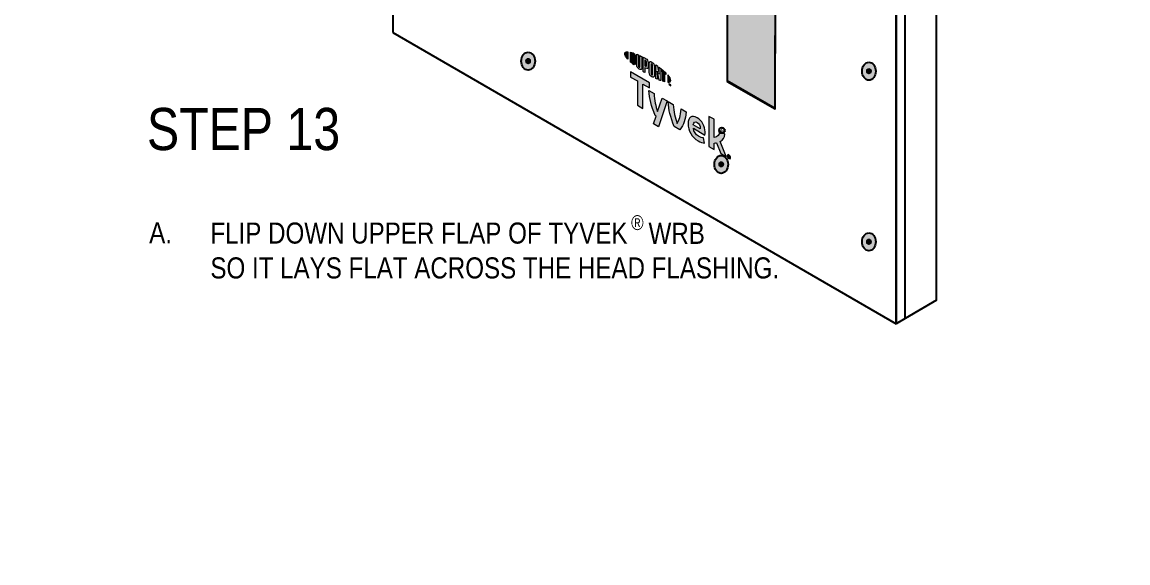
# Model space of a CAD drawing. Header units: inches. Extents: x -26 to 76, y -16 to 22.
# Drawn here: x 59.26 to 67.46, y 2 to 6.01 of the extents above; entities that cross this region are included whole.
import ezdxf

# ---------------------------------------------------------------- set-up
doc = ezdxf.new("R2010")
doc.units = ezdxf.units.IN
doc.header["$MEASUREMENT"] = 0
for name, color, linetype, lineweight in [('.ATI-HATCH', 7, 'Continuous', 0), ('.ATI-TEXT_2', 7, 'Continuous', 0), ('G-ANNO-TTLB', 7, 'Continuous', 0), ('LOGOS', 7, 'Continuous', 0), ('TYVEK', 7, 'Continuous', 0), ('X-REF - TRACED', 7, 'Continuous', 0)]:
    doc.layers.add(name, color=color, linetype=linetype, lineweight=lineweight)

# ---------------------------------------------------------------- blocks, each defined once
blk = doc.blocks.new('Block_73')
at = {"layer": '.ATI-TEXT_2', "char_height": 0.2, "attachment_point": 7}
for s, insert in [('\\C18;\\c0;\\FArial Narrow|b0|i0|c1;\\H0.156297;\\W1.000000;A.', (60.2051, 4.367)), ('\\C18;\\c0;\\FArial Narrow|b0|i0|c1;\\H0.156297;\\W1.000000;FLIP DOWN UPPER FLAP OF TYVEK', (60.659, 4.3624)), ('\\C18;\\c0;\\FArial Narrow|b0|i0|c1;\\H0.109408;\\W1.000000;®', (63.7797, 4.464)), ('\\C18;\\c0;\\FArial Narrow|b0|i0|c1;\\H0.156297;\\W1.000000;WRB', (63.9088, 4.3624)), ('\\C18;\\c0;\\FArial Narrow|b0|i0|c1;\\H0.156297;\\W1.000000;SO IT LAYS FLAT ACROSS THE HEAD FLASHING.', (60.659, 4.1038))]:
    blk.add_mtext(s, dxfattribs=dict(at, insert=insert))
blk = doc.blocks.new('Block_183')
at = {"layer": 'LOGOS', "true_color": 0x848484, "transparency": 33554687}
h = blk.add_hatch(color=252, dxfattribs=at)
h.dxf.hatch_style = 2
edge = h.paths.add_edge_path()
edge.add_spline(control_points=[(63.7323, 5.773), (63.7323, 5.763), (63.7408, 5.7487), (63.7556, 5.7321), (63.7556, 5.7321), (63.7556, 5.7868), (63.7556, 5.7868), (63.7408, 5.7874), (63.7323, 5.7829), (63.7323, 5.773)], knot_values=[0, 0, 0, 0, 1, 1, 1, 2, 2, 2, 3, 3, 3, 3], degree=3, periodic=0)
h = blk.add_hatch(color=252, dxfattribs=at)
h.dxf.hatch_style = 2
edge = h.paths.add_edge_path()
edge.add_spline(control_points=[(63.8001, 5.7115), (63.8001, 5.7073), (63.7979, 5.7071), (63.7953, 5.7087), (63.7932, 5.7098), (63.7901, 5.7125), (63.7875, 5.7148), (63.7875, 5.7148), (63.7875, 5.7672), (63.7875, 5.7672), (63.7901, 5.7665), (63.7932, 5.7655), (63.7953, 5.7643), (63.7979, 5.7628), (63.8001, 5.7601), (63.8001, 5.7559), (63.8001, 5.7559), (63.8001, 5.7115), (63.8001, 5.7115)], knot_values=[0, 0, 0, 0, 1, 1, 1, 2, 2, 2, 3, 3, 3, 4, 4, 4, 5, 5, 5, 6, 6, 6, 6], degree=3, periodic=0)
edge = h.paths.add_edge_path()
edge.add_spline(control_points=[(63.797, 5.777), (63.7929, 5.7794), (63.7869, 5.7814), (63.7761, 5.7838), (63.7761, 5.7838), (63.7761, 5.7113), (63.7761, 5.7113), (63.7856, 5.7025), (63.7929, 5.6964), (63.797, 5.694), (63.8066, 5.6885), (63.8119, 5.6921), (63.8119, 5.7028), (63.8119, 5.7028), (63.8119, 5.751), (63.8119, 5.751), (63.8119, 5.7617), (63.8066, 5.7715), (63.797, 5.777)], knot_values=[0, 0, 0, 0, 1, 1, 1, 2, 2, 2, 3, 3, 3, 4, 4, 4, 5, 5, 5, 6, 6, 6, 6], degree=3, periodic=0)
h = blk.add_hatch(color=252, dxfattribs=at)
h.dxf.hatch_style = 2
edge = h.paths.add_edge_path()
edge.add_spline(control_points=[(63.8452, 5.677), (63.8452, 5.6728), (63.8439, 5.6708), (63.8393, 5.6741), (63.8348, 5.6773), (63.8336, 5.6802), (63.8336, 5.6852), (63.8336, 5.6852), (63.8336, 5.7641), (63.8336, 5.7641), (63.8306, 5.7655), (63.824, 5.7683), (63.8211, 5.7695), (63.8211, 5.7695), (63.8211, 5.6896), (63.8211, 5.6896), (63.8211, 5.6768), (63.8265, 5.6687), (63.8393, 5.6597), (63.851, 5.6514), (63.8582, 5.654), (63.8582, 5.6682), (63.8582, 5.6682), (63.8582, 5.7526), (63.8582, 5.7526), (63.8557, 5.7538), (63.8477, 5.7577), (63.8452, 5.7589), (63.8452, 5.7589), (63.8452, 5.677), (63.8452, 5.677)], knot_values=[0, 0, 0, 0, 1, 1, 1, 2, 2, 2, 3, 3, 3, 4, 4, 4, 5, 5, 5, 6, 6, 6, 7, 7, 7, 8, 8, 8, 9, 9, 9, 10, 10, 10, 10], degree=3, periodic=0)
h = blk.add_hatch(color=252, dxfattribs=at)
h.dxf.hatch_style = 2
edge = h.paths.add_edge_path()
edge.add_spline(control_points=[(63.8926, 5.6842), (63.8926, 5.6797), (63.8912, 5.6782), (63.886, 5.6812), (63.886, 5.6812), (63.8814, 5.6838), (63.8814, 5.6838), (63.8814, 5.6838), (63.8814, 5.7258), (63.8814, 5.7258), (63.8834, 5.7247), (63.8845, 5.7241), (63.8857, 5.7234), (63.8915, 5.7201), (63.8926, 5.7169), (63.8926, 5.7123), (63.8926, 5.7123), (63.8926, 5.6842), (63.8926, 5.6842)], knot_values=[0, 0, 0, 0, 1, 1, 1, 2, 2, 2, 3, 3, 3, 4, 4, 4, 5, 5, 5, 6, 6, 6, 6], degree=3, periodic=0)
edge = h.paths.add_edge_path()
edge.add_spline(control_points=[(63.8865, 5.7378), (63.8842, 5.7391), (63.876, 5.7436), (63.8684, 5.7474), (63.8684, 5.7474), (63.8684, 5.6411), (63.8684, 5.6411), (63.8709, 5.6395), (63.8777, 5.6352), (63.8814, 5.6329), (63.8814, 5.6329), (63.8814, 5.669), (63.8814, 5.669), (63.8814, 5.669), (63.8865, 5.6661), (63.8865, 5.6661), (63.9001, 5.6583), (63.9058, 5.662), (63.9058, 5.6755), (63.9058, 5.6755), (63.9058, 5.7068), (63.9058, 5.7068), (63.9058, 5.7201), (63.8994, 5.7303), (63.8865, 5.7378)], knot_values=[0, 0, 0, 0, 1, 1, 1, 2, 2, 2, 3, 3, 3, 4, 4, 4, 5, 5, 5, 6, 6, 6, 7, 7, 7, 8, 8, 8, 8], degree=3, periodic=0)
h = blk.add_hatch(color=252, dxfattribs=at)
h.dxf.hatch_style = 2
edge = h.paths.add_edge_path()
edge.add_spline(control_points=[(63.9392, 5.6202), (63.9392, 5.616), (63.938, 5.6146), (63.9333, 5.6171), (63.9286, 5.6197), (63.9273, 5.6227), (63.9273, 5.6271), (63.9273, 5.6271), (63.9273, 5.6934), (63.9273, 5.6934), (63.9273, 5.6977), (63.9286, 5.6994), (63.9333, 5.6965), (63.938, 5.6937), (63.9392, 5.6907), (63.9392, 5.6865), (63.9392, 5.6865), (63.9392, 5.6202), (63.9392, 5.6202)], knot_values=[0, 0, 0, 0, 1, 1, 1, 2, 2, 2, 3, 3, 3, 4, 4, 4, 5, 5, 5, 6, 6, 6, 6], degree=3, periodic=0)
edge = h.paths.add_edge_path()
edge.add_spline(control_points=[(63.9333, 5.7113), (63.9213, 5.719), (63.9141, 5.717), (63.9141, 5.703), (63.9141, 5.703), (63.9141, 5.6335), (63.9141, 5.6335), (63.9141, 5.6187), (63.9206, 5.6089), (63.9333, 5.6022), (63.9458, 5.5956), (63.9523, 5.5973), (63.9523, 5.613), (63.9523, 5.613), (63.9523, 5.6793), (63.9523, 5.6793), (63.9523, 5.6943), (63.9465, 5.703), (63.9333, 5.7113)], knot_values=[0, 0, 0, 0, 1, 1, 1, 2, 2, 2, 3, 3, 3, 4, 4, 4, 5, 5, 5, 6, 6, 6, 6], degree=3, periodic=0)
h = blk.add_hatch(color=252, dxfattribs=at)
h.dxf.hatch_style = 2
edge = h.paths.add_edge_path()
edge.add_spline(control_points=[(63.9885, 5.6203), (63.9885, 5.6203), (63.974, 5.6827), (63.974, 5.6827), (63.9701, 5.6855), (63.9654, 5.6889), (63.9617, 5.6914), (63.9617, 5.6914), (63.9617, 5.5894), (63.9617, 5.5894), (63.9643, 5.5882), (63.9708, 5.5852), (63.9742, 5.5838), (63.9742, 5.5838), (63.9732, 5.6445), (63.9732, 5.6445), (63.9732, 5.6445), (63.9885, 5.5779), (63.9885, 5.5779), (63.9918, 5.5766), (63.9965, 5.5748), (63.9996, 5.5737), (63.9996, 5.5737), (63.9996, 5.6633), (63.9996, 5.6633), (63.9964, 5.6659), (63.9905, 5.6705), (63.9876, 5.6726), (63.9876, 5.6726), (63.9885, 5.6203), (63.9885, 5.6203)], knot_values=[0, 0, 0, 0, 1, 1, 1, 2, 2, 2, 3, 3, 3, 4, 4, 4, 5, 5, 5, 6, 6, 6, 7, 7, 7, 8, 8, 8, 9, 9, 9, 10, 10, 10, 10], degree=3, periodic=0)
h = blk.add_hatch(color=252, dxfattribs=at)
h.dxf.hatch_style = 2
edge = h.paths.add_edge_path()
edge.add_spline(control_points=[(64.0061, 5.6439), (64.0093, 5.6414), (64.0125, 5.6388), (64.0156, 5.6363), (64.0156, 5.6363), (64.0156, 5.5684), (64.0156, 5.5684), (64.0184, 5.5676), (64.0237, 5.5661), (64.0272, 5.5653), (64.0272, 5.5653), (64.0272, 5.6263), (64.0272, 5.6263), (64.0306, 5.6234), (64.0338, 5.6205), (64.0367, 5.6179), (64.0367, 5.6179), (64.0367, 5.631), (64.0367, 5.631), (64.0275, 5.64), (64.0176, 5.6487), (64.0061, 5.6581), (64.0061, 5.6581), (64.0061, 5.6439), (64.0061, 5.6439)], knot_values=[0, 0, 0, 0, 1, 1, 1, 2, 2, 2, 3, 3, 3, 4, 4, 4, 5, 5, 5, 6, 6, 6, 7, 7, 7, 8, 8, 8, 8], degree=3, periodic=0)
h = blk.add_hatch(color=252, dxfattribs=at)
h.dxf.hatch_style = 2
edge = h.paths.add_edge_path()
edge.add_spline(control_points=[(64.0741, 5.5757), (64.0741, 5.5656), (64.0655, 5.5612), (64.0507, 5.5617), (64.0507, 5.5617), (64.0507, 5.6164), (64.0507, 5.6164), (64.0655, 5.5999), (64.0741, 5.5856), (64.0741, 5.5757)], knot_values=[0, 0, 0, 0, 1, 1, 1, 2, 2, 2, 3, 3, 3, 3], degree=3, periodic=0)
h = blk.add_hatch(color=252, dxfattribs=at)
h.dxf.hatch_style = 2
edge = h.paths.add_edge_path()
edge.add_spline(control_points=[(64.0671, 5.5467), (64.0671, 5.5467), (64.0685, 5.5459), (64.0685, 5.5459), (64.0685, 5.5459), (64.0706, 5.541), (64.0706, 5.541), (64.0706, 5.541), (64.0727, 5.5435), (64.0727, 5.5435), (64.0727, 5.5435), (64.0741, 5.5427), (64.0741, 5.5427), (64.0741, 5.5427), (64.0741, 5.5348), (64.0741, 5.5348), (64.0741, 5.5348), (64.0728, 5.5356), (64.0728, 5.5356), (64.0728, 5.5356), (64.0728, 5.5412), (64.0728, 5.5412), (64.0728, 5.5412), (64.0707, 5.5386), (64.0707, 5.5386), (64.0707, 5.5386), (64.0705, 5.5387), (64.0705, 5.5387), (64.0705, 5.5387), (64.0684, 5.5437), (64.0684, 5.5437), (64.0684, 5.5437), (64.0684, 5.5381), (64.0684, 5.5381), (64.0684, 5.5381), (64.0671, 5.5388), (64.0671, 5.5388), (64.0671, 5.5388), (64.0671, 5.5467), (64.0671, 5.5467)], knot_values=[0, 0, 0, 0, 1, 1, 1, 2, 2, 2, 3, 3, 3, 4, 4, 4, 5, 5, 5, 6, 6, 6, 7, 7, 7, 8, 8, 8, 9, 9, 9, 10, 10, 10, 11, 11, 11, 12, 12, 12, 13, 13, 13, 13], degree=3, periodic=0)
edge = h.paths.add_edge_path()
edge.add_spline(control_points=[(64.0622, 5.5482), (64.0622, 5.5482), (64.0601, 5.5494), (64.0601, 5.5494), (64.0601, 5.5494), (64.0601, 5.5508), (64.0601, 5.5508), (64.0601, 5.5508), (64.0656, 5.5476), (64.0656, 5.5476), (64.0656, 5.5476), (64.0656, 5.5462), (64.0656, 5.5462), (64.0656, 5.5462), (64.0635, 5.5474), (64.0635, 5.5474), (64.0635, 5.5474), (64.0635, 5.5409), (64.0635, 5.5409), (64.0635, 5.5409), (64.0622, 5.5417), (64.0622, 5.5417), (64.0622, 5.5417), (64.0622, 5.5482), (64.0622, 5.5482)], knot_values=[0, 0, 0, 0, 1, 1, 1, 2, 2, 2, 3, 3, 3, 4, 4, 4, 5, 5, 5, 6, 6, 6, 7, 7, 7, 8, 8, 8, 8], degree=3, periodic=0)
at = {"layer": 'LOGOS'}
for points, knots in [([(63.7323, 5.773), (63.7323, 5.763), (63.7408, 5.7487), (63.7556, 5.7321), (63.7556, 5.7321), (63.7556, 5.7868), (63.7556, 5.7868), (63.7408, 5.7874), (63.7323, 5.7829), (63.7323, 5.773)], [0, 0, 0, 0, 1, 1, 1, 2, 2, 2, 3, 3, 3, 3]), ([(63.797, 5.777), (63.7929, 5.7794), (63.7869, 5.7814), (63.7761, 5.7838), (63.7761, 5.7838), (63.7761, 5.7113), (63.7761, 5.7113), (63.7856, 5.7025), (63.7929, 5.6964), (63.797, 5.694), (63.8066, 5.6885), (63.8119, 5.6921), (63.8119, 5.7028), (63.8119, 5.7028), (63.8119, 5.751), (63.8119, 5.751), (63.8119, 5.7617), (63.8066, 5.7715), (63.797, 5.777)], [0, 0, 0, 0, 1, 1, 1, 2, 2, 2, 3, 3, 3, 4, 4, 4, 5, 5, 5, 6, 6, 6, 6]), ([(63.8001, 5.7115), (63.8001, 5.7073), (63.7979, 5.7071), (63.7953, 5.7087), (63.7932, 5.7098), (63.7901, 5.7125), (63.7875, 5.7148), (63.7875, 5.7148), (63.7875, 5.7672), (63.7875, 5.7672), (63.7901, 5.7665), (63.7932, 5.7655), (63.7953, 5.7643), (63.7979, 5.7628), (63.8001, 5.7601), (63.8001, 5.7559), (63.8001, 5.7559), (63.8001, 5.7115), (63.8001, 5.7115)], [0, 0, 0, 0, 1, 1, 1, 2, 2, 2, 3, 3, 3, 4, 4, 4, 5, 5, 5, 6, 6, 6, 6]), ([(63.8452, 5.677), (63.8452, 5.6728), (63.8439, 5.6708), (63.8393, 5.6741), (63.8348, 5.6773), (63.8336, 5.6802), (63.8336, 5.6852), (63.8336, 5.6852), (63.8336, 5.7641), (63.8336, 5.7641), (63.8306, 5.7655), (63.824, 5.7683), (63.8211, 5.7695), (63.8211, 5.7695), (63.8211, 5.6896), (63.8211, 5.6896), (63.8211, 5.6768), (63.8265, 5.6687), (63.8393, 5.6597), (63.851, 5.6514), (63.8582, 5.654), (63.8582, 5.6682), (63.8582, 5.6682), (63.8582, 5.7526), (63.8582, 5.7526), (63.8557, 5.7538), (63.8477, 5.7577), (63.8452, 5.7589), (63.8452, 5.7589), (63.8452, 5.677), (63.8452, 5.677)], [0, 0, 0, 0, 1, 1, 1, 2, 2, 2, 3, 3, 3, 4, 4, 4, 5, 5, 5, 6, 6, 6, 7, 7, 7, 8, 8, 8, 9, 9, 9, 10, 10, 10, 10]), ([(63.8865, 5.7378), (63.8842, 5.7391), (63.876, 5.7436), (63.8684, 5.7474), (63.8684, 5.7474), (63.8684, 5.6411), (63.8684, 5.6411), (63.8709, 5.6395), (63.8777, 5.6352), (63.8814, 5.6329), (63.8814, 5.6329), (63.8814, 5.669), (63.8814, 5.669), (63.8814, 5.669), (63.8865, 5.6661), (63.8865, 5.6661), (63.9001, 5.6583), (63.9058, 5.662), (63.9058, 5.6755), (63.9058, 5.6755), (63.9058, 5.7068), (63.9058, 5.7068), (63.9058, 5.7201), (63.8994, 5.7303), (63.8865, 5.7378)], [0, 0, 0, 0, 1, 1, 1, 2, 2, 2, 3, 3, 3, 4, 4, 4, 5, 5, 5, 6, 6, 6, 7, 7, 7, 8, 8, 8, 8]), ([(63.8926, 5.6842), (63.8926, 5.6797), (63.8912, 5.6782), (63.886, 5.6812), (63.886, 5.6812), (63.8814, 5.6838), (63.8814, 5.6838), (63.8814, 5.6838), (63.8814, 5.7258), (63.8814, 5.7258), (63.8834, 5.7247), (63.8845, 5.7241), (63.8857, 5.7234), (63.8915, 5.7201), (63.8926, 5.7169), (63.8926, 5.7123), (63.8926, 5.7123), (63.8926, 5.6842), (63.8926, 5.6842)], [0, 0, 0, 0, 1, 1, 1, 2, 2, 2, 3, 3, 3, 4, 4, 4, 5, 5, 5, 6, 6, 6, 6]), ([(63.9333, 5.7113), (63.9213, 5.719), (63.9141, 5.717), (63.9141, 5.703), (63.9141, 5.703), (63.9141, 5.6335), (63.9141, 5.6335), (63.9141, 5.6187), (63.9206, 5.6089), (63.9333, 5.6022), (63.9458, 5.5956), (63.9523, 5.5973), (63.9523, 5.613), (63.9523, 5.613), (63.9523, 5.6793), (63.9523, 5.6793), (63.9523, 5.6943), (63.9465, 5.703), (63.9333, 5.7113)], [0, 0, 0, 0, 1, 1, 1, 2, 2, 2, 3, 3, 3, 4, 4, 4, 5, 5, 5, 6, 6, 6, 6]), ([(63.9392, 5.6202), (63.9392, 5.616), (63.938, 5.6146), (63.9333, 5.6171), (63.9286, 5.6197), (63.9273, 5.6227), (63.9273, 5.6271), (63.9273, 5.6271), (63.9273, 5.6934), (63.9273, 5.6934), (63.9273, 5.6977), (63.9286, 5.6994), (63.9333, 5.6965), (63.938, 5.6937), (63.9392, 5.6907), (63.9392, 5.6865), (63.9392, 5.6865), (63.9392, 5.6202), (63.9392, 5.6202)], [0, 0, 0, 0, 1, 1, 1, 2, 2, 2, 3, 3, 3, 4, 4, 4, 5, 5, 5, 6, 6, 6, 6]), ([(63.9885, 5.6203), (63.9885, 5.6203), (63.974, 5.6827), (63.974, 5.6827), (63.9701, 5.6855), (63.9654, 5.6889), (63.9617, 5.6914), (63.9617, 5.6914), (63.9617, 5.5894), (63.9617, 5.5894), (63.9643, 5.5882), (63.9708, 5.5852), (63.9742, 5.5838), (63.9742, 5.5838), (63.9732, 5.6445), (63.9732, 5.6445), (63.9732, 5.6445), (63.9885, 5.5779), (63.9885, 5.5779), (63.9918, 5.5766), (63.9965, 5.5748), (63.9996, 5.5737), (63.9996, 5.5737), (63.9996, 5.6633), (63.9996, 5.6633), (63.9964, 5.6659), (63.9905, 5.6705), (63.9876, 5.6726), (63.9876, 5.6726), (63.9885, 5.6203), (63.9885, 5.6203)], [0, 0, 0, 0, 1, 1, 1, 2, 2, 2, 3, 3, 3, 4, 4, 4, 5, 5, 5, 6, 6, 6, 7, 7, 7, 8, 8, 8, 9, 9, 9, 10, 10, 10, 10]), ([(64.0061, 5.6439), (64.0093, 5.6414), (64.0125, 5.6388), (64.0156, 5.6363), (64.0156, 5.6363), (64.0156, 5.5684), (64.0156, 5.5684), (64.0184, 5.5676), (64.0237, 5.5661), (64.0272, 5.5653), (64.0272, 5.5653), (64.0272, 5.6263), (64.0272, 5.6263), (64.0306, 5.6234), (64.0338, 5.6205), (64.0367, 5.6179), (64.0367, 5.6179), (64.0367, 5.631), (64.0367, 5.631), (64.0275, 5.64), (64.0176, 5.6487), (64.0061, 5.6581), (64.0061, 5.6581), (64.0061, 5.6439), (64.0061, 5.6439)], [0, 0, 0, 0, 1, 1, 1, 2, 2, 2, 3, 3, 3, 4, 4, 4, 5, 5, 5, 6, 6, 6, 7, 7, 7, 8, 8, 8, 8]), ([(64.0741, 5.5757), (64.0741, 5.5656), (64.0655, 5.5612), (64.0507, 5.5617), (64.0507, 5.5617), (64.0507, 5.6164), (64.0507, 5.6164), (64.0655, 5.5999), (64.0741, 5.5856), (64.0741, 5.5757)], [0, 0, 0, 0, 1, 1, 1, 2, 2, 2, 3, 3, 3, 3]), ([(64.0622, 5.5482), (64.0622, 5.5482), (64.0601, 5.5494), (64.0601, 5.5494), (64.0601, 5.5494), (64.0601, 5.5508), (64.0601, 5.5508), (64.0601, 5.5508), (64.0656, 5.5476), (64.0656, 5.5476), (64.0656, 5.5476), (64.0656, 5.5462), (64.0656, 5.5462), (64.0656, 5.5462), (64.0635, 5.5474), (64.0635, 5.5474), (64.0635, 5.5474), (64.0635, 5.5409), (64.0635, 5.5409), (64.0635, 5.5409), (64.0622, 5.5417), (64.0622, 5.5417), (64.0622, 5.5417), (64.0622, 5.5482), (64.0622, 5.5482)], [0, 0, 0, 0, 1, 1, 1, 2, 2, 2, 3, 3, 3, 4, 4, 4, 5, 5, 5, 6, 6, 6, 7, 7, 7, 8, 8, 8, 8]), ([(64.0671, 5.5467), (64.0671, 5.5467), (64.0685, 5.5459), (64.0685, 5.5459), (64.0685, 5.5459), (64.0706, 5.541), (64.0706, 5.541), (64.0706, 5.541), (64.0727, 5.5435), (64.0727, 5.5435), (64.0727, 5.5435), (64.0741, 5.5427), (64.0741, 5.5427), (64.0741, 5.5427), (64.0741, 5.5348), (64.0741, 5.5348), (64.0741, 5.5348), (64.0728, 5.5356), (64.0728, 5.5356), (64.0728, 5.5356), (64.0728, 5.5412), (64.0728, 5.5412), (64.0728, 5.5412), (64.0707, 5.5386), (64.0707, 5.5386), (64.0707, 5.5386), (64.0705, 5.5387), (64.0705, 5.5387), (64.0705, 5.5387), (64.0684, 5.5437), (64.0684, 5.5437), (64.0684, 5.5437), (64.0684, 5.5381), (64.0684, 5.5381), (64.0684, 5.5381), (64.0671, 5.5388), (64.0671, 5.5388), (64.0671, 5.5388), (64.0671, 5.5467), (64.0671, 5.5467)], [0, 0, 0, 0, 1, 1, 1, 2, 2, 2, 3, 3, 3, 4, 4, 4, 5, 5, 5, 6, 6, 6, 7, 7, 7, 8, 8, 8, 9, 9, 9, 10, 10, 10, 11, 11, 11, 12, 12, 12, 13, 13, 13, 13])]:
    blk.add_open_spline(points, degree=3, knots=knots, dxfattribs=at)
blk = doc.blocks.new('Block_187')
at = {"layer": 'LOGOS', "true_color": 0x848484, "transparency": 33554687}
h = blk.add_hatch(color=252, dxfattribs=at)
h.dxf.hatch_style = 2
h.paths.add_polyline_path([(63.9164, 5.5572), (63.7761, 5.6382), (63.7761, 5.6001), (63.8268, 5.5709), (63.8268, 5.3904), (63.8657, 5.3679), (63.8657, 5.5484), (63.9164, 5.5191)])
h = blk.add_hatch(color=252, dxfattribs=at)
h.dxf.hatch_style = 2
edge = h.paths.add_edge_path()
edge.add_spline(control_points=[(64.1496, 5.3636), (64.1472, 5.3116), (64.1368, 5.2814), (64.1207, 5.2553), (64.1052, 5.2996), (64.0951, 5.3416), (64.0921, 5.3968), (64.0921, 5.3968), (64.0543, 5.4186), (64.0543, 5.4186), (64.0583, 5.3535), (64.0706, 5.3061), (64.1, 5.2326), (64.1, 5.2326), (64.1417, 5.2086), (64.1417, 5.2086), (64.17, 5.2487), (64.1818, 5.2823), (64.1872, 5.3419), (64.1872, 5.3419), (64.1496, 5.3636), (64.1496, 5.3636)], knot_values=[0, 0, 0, 0, 1, 1, 1, 2, 2, 2, 3, 3, 3, 4, 4, 4, 5, 5, 5, 6, 6, 6, 7, 7, 7, 7], degree=3, periodic=0)
h = blk.add_hatch(color=252, dxfattribs=at)
h.dxf.hatch_style = 2
edge = h.paths.add_edge_path()
edge.add_spline(control_points=[(64.2409, 5.2463), (64.2409, 5.2463), (64.2926, 5.2164), (64.2926, 5.2164), (64.2926, 5.2164), (64.2926, 5.2201), (64.2926, 5.2201), (64.2926, 5.2376), (64.2844, 5.2551), (64.2695, 5.2638), (64.2537, 5.2729), (64.2433, 5.2661), (64.2409, 5.2463)], knot_values=[0, 0, 0, 0, 1, 1, 1, 2, 2, 2, 3, 3, 3, 4, 4, 4, 4], degree=3, periodic=0)
edge = h.paths.add_edge_path()
edge.add_spline(control_points=[(64.3234, 5.1105), (64.3114, 5.1112), (64.2937, 5.1171), (64.2757, 5.1274), (64.2319, 5.1528), (64.2019, 5.2019), (64.2019, 5.2538), (64.2019, 5.3034), (64.2294, 5.3213), (64.2695, 5.2981), (64.3051, 5.2775), (64.3286, 5.235), (64.3286, 5.1931), (64.3286, 5.1838), (64.328, 5.1759), (64.3275, 5.17), (64.3275, 5.17), (64.2414, 5.2197), (64.2414, 5.2197), (64.2449, 5.1927), (64.2577, 5.1741), (64.2795, 5.1615), (64.2929, 5.1538), (64.3057, 5.1498), (64.3174, 5.1487), (64.3174, 5.1487), (64.3234, 5.1105), (64.3234, 5.1105)], knot_values=[0, 0, 0, 0, 1, 1, 1, 2, 2, 2, 3, 3, 3, 4, 4, 4, 5, 5, 5, 6, 6, 6, 7, 7, 7, 8, 8, 8, 9, 9, 9, 9], degree=3, periodic=0)
h = blk.add_hatch(color=252, dxfattribs=at)
h.dxf.hatch_style = 2
edge = h.paths.add_edge_path()
edge.add_spline(control_points=[(64.44, 5.1216), (64.44, 5.1216), (64.4852, 5.0103), (64.4852, 5.0103), (64.4852, 5.0103), (64.4443, 5.0338), (64.4443, 5.0338), (64.4443, 5.0338), (64.413, 5.1128), (64.413, 5.1128), (64.4073, 5.1114), (64.4013, 5.1102), (64.3948, 5.1093), (64.3948, 5.1093), (64.3948, 5.0625), (64.3948, 5.0625), (64.3948, 5.0625), (64.3572, 5.0842), (64.3572, 5.0842), (64.3572, 5.0842), (64.3572, 5.3081), (64.3572, 5.3081), (64.3572, 5.3081), (64.3948, 5.2886), (64.3948, 5.2886), (64.3948, 5.2886), (64.3948, 5.1508), (64.3948, 5.1508), (64.4204, 5.1551), (64.4329, 5.1697), (64.4373, 5.1975), (64.4373, 5.1975), (64.4746, 5.176), (64.4746, 5.176), (64.4738, 5.1496), (64.4618, 5.1325), (64.44, 5.1216)], knot_values=[0, 0, 0, 0, 1, 1, 1, 2, 2, 2, 3, 3, 3, 4, 4, 4, 5, 5, 5, 6, 6, 6, 7, 7, 7, 8, 8, 8, 9, 9, 9, 10, 10, 10, 11, 11, 11, 12, 12, 12, 12], degree=3, periodic=0)
at = {"layer": 'LOGOS'}
blk.add_lwpolyline([(63.9164, 5.5572), (63.7761, 5.6382), (63.7761, 5.6001), (63.8268, 5.5709), (63.8268, 5.3904), (63.8657, 5.3679), (63.8657, 5.5484), (63.9164, 5.5191)], close=True, dxfattribs=at)
for points, knots in [([(64.1496, 5.3636), (64.1472, 5.3116), (64.1368, 5.2814), (64.1207, 5.2553), (64.1052, 5.2996), (64.0951, 5.3416), (64.0921, 5.3968), (64.0921, 5.3968), (64.0543, 5.4186), (64.0543, 5.4186), (64.0583, 5.3535), (64.0706, 5.3061), (64.1, 5.2326), (64.1, 5.2326), (64.1417, 5.2086), (64.1417, 5.2086), (64.17, 5.2487), (64.1818, 5.2823), (64.1872, 5.3419), (64.1872, 5.3419), (64.1496, 5.3636), (64.1496, 5.3636)], [0, 0, 0, 0, 1, 1, 1, 2, 2, 2, 3, 3, 3, 4, 4, 4, 5, 5, 5, 6, 6, 6, 7, 7, 7, 7]), ([(64.3234, 5.1105), (64.3114, 5.1112), (64.2937, 5.1171), (64.2757, 5.1274), (64.2319, 5.1528), (64.2019, 5.2019), (64.2019, 5.2538), (64.2019, 5.3034), (64.2294, 5.3213), (64.2695, 5.2981), (64.3051, 5.2775), (64.3286, 5.235), (64.3286, 5.1931), (64.3286, 5.1838), (64.328, 5.1759), (64.3275, 5.17), (64.3275, 5.17), (64.2414, 5.2197), (64.2414, 5.2197), (64.2449, 5.1927), (64.2577, 5.1741), (64.2795, 5.1615), (64.2929, 5.1538), (64.3057, 5.1498), (64.3174, 5.1487), (64.3174, 5.1487), (64.3234, 5.1105), (64.3234, 5.1105)], [0, 0, 0, 0, 1, 1, 1, 2, 2, 2, 3, 3, 3, 4, 4, 4, 5, 5, 5, 6, 6, 6, 7, 7, 7, 8, 8, 8, 9, 9, 9, 9]), ([(64.2409, 5.2463), (64.2409, 5.2463), (64.2926, 5.2164), (64.2926, 5.2164), (64.2926, 5.2164), (64.2926, 5.2201), (64.2926, 5.2201), (64.2926, 5.2376), (64.2844, 5.2551), (64.2695, 5.2638), (64.2537, 5.2729), (64.2433, 5.2661), (64.2409, 5.2463)], [0, 0, 0, 0, 1, 1, 1, 2, 2, 2, 3, 3, 3, 4, 4, 4, 4]), ([(64.44, 5.1216), (64.44, 5.1216), (64.4852, 5.0103), (64.4852, 5.0103), (64.4852, 5.0103), (64.4443, 5.0338), (64.4443, 5.0338), (64.4443, 5.0338), (64.413, 5.1128), (64.413, 5.1128), (64.4073, 5.1114), (64.4013, 5.1102), (64.3948, 5.1093), (64.3948, 5.1093), (64.3948, 5.0625), (64.3948, 5.0625), (64.3948, 5.0625), (64.3572, 5.0842), (64.3572, 5.0842), (64.3572, 5.0842), (64.3572, 5.3081), (64.3572, 5.3081), (64.3572, 5.3081), (64.3948, 5.2886), (64.3948, 5.2886), (64.3948, 5.2886), (64.3948, 5.1508), (64.3948, 5.1508), (64.4204, 5.1551), (64.4329, 5.1697), (64.4373, 5.1975), (64.4373, 5.1975), (64.4746, 5.176), (64.4746, 5.176), (64.4738, 5.1496), (64.4618, 5.1325), (64.44, 5.1216)], [0, 0, 0, 0, 1, 1, 1, 2, 2, 2, 3, 3, 3, 4, 4, 4, 5, 5, 5, 6, 6, 6, 7, 7, 7, 8, 8, 8, 9, 9, 9, 10, 10, 10, 11, 11, 11, 12, 12, 12, 12])]:
    blk.add_open_spline(points, degree=3, knots=knots, dxfattribs=at)
blk = doc.blocks.new('Block_186')
at = {"layer": 'LOGOS', "true_color": 0x848484, "transparency": 33554687}
h = blk.add_hatch(color=252, dxfattribs=at)
h.dxf.hatch_style = 2
edge = h.paths.add_edge_path()
edge.add_spline(control_points=[(64.01, 5.4442), (64.01, 5.4442), (63.9763, 5.3436), (63.9763, 5.3436), (63.9619, 5.3856), (63.9526, 5.4264), (63.9497, 5.479), (63.9497, 5.479), (63.9118, 5.5009), (63.9118, 5.5009), (63.9159, 5.4357), (63.9282, 5.3884), (63.9576, 5.3149), (63.9576, 5.3149), (63.9652, 5.3105), (63.9652, 5.3105), (63.9652, 5.3105), (63.9459, 5.253), (63.9459, 5.253), (63.9459, 5.253), (63.9835, 5.2313), (63.9835, 5.2313), (63.9835, 5.2313), (64.0476, 5.4225), (64.0476, 5.4225), (64.0476, 5.4225), (64.01, 5.4442), (64.01, 5.4442)], knot_values=[0, 0, 0, 0, 1, 1, 1, 2, 2, 2, 3, 3, 3, 4, 4, 4, 5, 5, 5, 6, 6, 6, 7, 7, 7, 8, 8, 8, 9, 9, 9, 9], degree=3, periodic=0)
at = {"layer": 'LOGOS'}
blk.add_open_spline([(64.01, 5.4442), (64.01, 5.4442), (63.9763, 5.3436), (63.9763, 5.3436), (63.9619, 5.3856), (63.9526, 5.4264), (63.9497, 5.479), (63.9497, 5.479), (63.9118, 5.5009), (63.9118, 5.5009), (63.9159, 5.4357), (63.9282, 5.3884), (63.9576, 5.3149), (63.9576, 5.3149), (63.9652, 5.3105), (63.9652, 5.3105), (63.9652, 5.3105), (63.9459, 5.253), (63.9459, 5.253), (63.9459, 5.253), (63.9835, 5.2313), (63.9835, 5.2313), (63.9835, 5.2313), (64.0476, 5.4225), (64.0476, 5.4225), (64.0476, 5.4225), (64.01, 5.4442), (64.01, 5.4442)], degree=3, knots=[0, 0, 0, 0, 1, 1, 1, 2, 2, 2, 3, 3, 3, 4, 4, 4, 5, 5, 5, 6, 6, 6, 7, 7, 7, 8, 8, 8, 9, 9, 9, 9], dxfattribs=at)
blk.add_blockref('Block_187', (0, 0), dxfattribs=at)
blk = doc.blocks.new('Block_188')
at = {"layer": 'LOGOS', "true_color": 0x848484, "transparency": 33554687}
h = blk.add_hatch(color=252, dxfattribs=at)
h.dxf.hatch_style = 2
edge = h.paths.add_edge_path()
edge.add_spline(control_points=[(64.5032, 5.0146), (64.5032, 5.0146), (64.5032, 5.0105), (64.5032, 5.0105), (64.5032, 5.0105), (64.5048, 5.0096), (64.5048, 5.0096), (64.5063, 5.0087), (64.5071, 5.0087), (64.5071, 5.0103), (64.5071, 5.0118), (64.5063, 5.0128), (64.5048, 5.0137), (64.5048, 5.0137), (64.5032, 5.0146), (64.5032, 5.0146)], knot_values=[0, 0, 0, 0, 1, 1, 1, 2, 2, 2, 3, 3, 3, 4, 4, 4, 5, 5, 5, 5], degree=3, periodic=0)
edge = h.paths.add_edge_path()
edge.add_spline(control_points=[(64.5006, 5.0187), (64.5006, 5.0187), (64.5048, 5.0163), (64.5048, 5.0163), (64.5081, 5.0144), (64.5097, 5.0117), (64.5097, 5.0088), (64.5097, 5.0068), (64.5089, 5.0058), (64.5073, 5.006), (64.5081, 5.0038), (64.5092, 5.0014), (64.5105, 4.9988), (64.5105, 4.9988), (64.5074, 5.0006), (64.5074, 5.0006), (64.5062, 5.003), (64.5054, 5.005), (64.5047, 5.0071), (64.5047, 5.0071), (64.5032, 5.0079), (64.5032, 5.0079), (64.5032, 5.0079), (64.5032, 5.003), (64.5032, 5.003), (64.5032, 5.003), (64.5006, 5.0046), (64.5006, 5.0046), (64.5006, 5.0046), (64.5006, 5.0187), (64.5006, 5.0187)], knot_values=[0, 0, 0, 0, 1, 1, 1, 2, 2, 2, 3, 3, 3, 4, 4, 4, 5, 5, 5, 6, 6, 6, 7, 7, 7, 8, 8, 8, 9, 9, 9, 10, 10, 10, 10], degree=3, periodic=0)
edge = h.paths.add_edge_path()
edge.add_spline(control_points=[(64.505, 5.0198), (64.499, 5.0232), (64.4956, 5.0213), (64.4956, 5.0142), (64.4956, 5.0071), (64.499, 5.0013), (64.505, 4.9979), (64.5108, 4.9945), (64.5143, 4.9964), (64.5143, 5.0035), (64.5143, 5.0105), (64.5108, 5.0164), (64.505, 5.0198)], knot_values=[0, 0, 0, 0, 1, 1, 1, 2, 2, 2, 3, 3, 3, 4, 4, 4, 4], degree=3, periodic=0)
edge = h.paths.add_edge_path()
edge.add_spline(control_points=[(64.505, 5.0226), (64.5123, 5.0184), (64.5171, 5.0103), (64.5171, 5.0018), (64.5171, 4.9934), (64.5122, 4.9909), (64.505, 4.9951), (64.4976, 4.9994), (64.4928, 5.0074), (64.4928, 5.0158), (64.4928, 5.0243), (64.4976, 5.0269), (64.505, 5.0226)], knot_values=[0, 0, 0, 0, 1, 1, 1, 2, 2, 2, 3, 3, 3, 4, 4, 4, 4], degree=3, periodic=0)
at = {"layer": 'LOGOS'}
for points, knots in [([(64.505, 5.0226), (64.5123, 5.0184), (64.5171, 5.0103), (64.5171, 5.0018), (64.5171, 4.9934), (64.5122, 4.9909), (64.505, 4.9951), (64.4976, 4.9994), (64.4928, 5.0074), (64.4928, 5.0158), (64.4928, 5.0243), (64.4976, 5.0269), (64.505, 5.0226)], [0, 0, 0, 0, 1, 1, 1, 2, 2, 2, 3, 3, 3, 4, 4, 4, 4]), ([(64.505, 5.0198), (64.499, 5.0232), (64.4956, 5.0213), (64.4956, 5.0142), (64.4956, 5.0071), (64.499, 5.0013), (64.505, 4.9979), (64.5108, 4.9945), (64.5143, 4.9964), (64.5143, 5.0035), (64.5143, 5.0105), (64.5108, 5.0164), (64.505, 5.0198)], [0, 0, 0, 0, 1, 1, 1, 2, 2, 2, 3, 3, 3, 4, 4, 4, 4]), ([(64.5006, 5.0187), (64.5006, 5.0187), (64.5048, 5.0163), (64.5048, 5.0163), (64.5081, 5.0144), (64.5097, 5.0117), (64.5097, 5.0088), (64.5097, 5.0068), (64.5089, 5.0058), (64.5073, 5.006), (64.5081, 5.0038), (64.5092, 5.0014), (64.5105, 4.9988), (64.5105, 4.9988), (64.5074, 5.0006), (64.5074, 5.0006), (64.5062, 5.003), (64.5054, 5.005), (64.5047, 5.0071), (64.5047, 5.0071), (64.5032, 5.0079), (64.5032, 5.0079), (64.5032, 5.0079), (64.5032, 5.003), (64.5032, 5.003), (64.5032, 5.003), (64.5006, 5.0046), (64.5006, 5.0046), (64.5006, 5.0046), (64.5006, 5.0187), (64.5006, 5.0187)], [0, 0, 0, 0, 1, 1, 1, 2, 2, 2, 3, 3, 3, 4, 4, 4, 5, 5, 5, 6, 6, 6, 7, 7, 7, 8, 8, 8, 9, 9, 9, 10, 10, 10, 10]), ([(64.5032, 5.0146), (64.5032, 5.0146), (64.5032, 5.0105), (64.5032, 5.0105), (64.5032, 5.0105), (64.5048, 5.0096), (64.5048, 5.0096), (64.5063, 5.0087), (64.5071, 5.0087), (64.5071, 5.0103), (64.5071, 5.0118), (64.5063, 5.0128), (64.5048, 5.0137), (64.5048, 5.0137), (64.5032, 5.0146), (64.5032, 5.0146)], [0, 0, 0, 0, 1, 1, 1, 2, 2, 2, 3, 3, 3, 4, 4, 4, 5, 5, 5, 5])]:
    blk.add_open_spline(points, degree=3, knots=knots, dxfattribs=at)
blk = doc.blocks.new('Block_185')
at = {"layer": 'LOGOS'}
for name in ['Block_186', 'Block_188']:
    blk.add_blockref(name, (0, 0), dxfattribs=at)
blk = doc.blocks.new('Block_184')
at = {"layer": 'LOGOS'}
blk.add_blockref('Block_185', (0, 0), dxfattribs=at)
blk = doc.blocks.new('Block_182')
at = {"layer": 'LOGOS'}
for name in ['Block_183', 'Block_184']:
    blk.add_blockref(name, (0, 0), dxfattribs=at)

msp = doc.modelspace()

# ---------------------------------------------------------------- hatches: boundary and pattern name
at = {"layer": '.ATI-HATCH', "true_color": 0x808080, "transparency": 33554483}
msp.add_hatch(color=8, dxfattribs=at).paths.add_polyline_path([(64.4911, 8.8539), (64.4911, 5.577), (64.848, 5.3718), (64.848, 8.6512)])
at = {"layer": 'G-ANNO-TTLB', "true_color": 0xff00ff, "transparency": 33554687}
h = msp.add_hatch(color=6, dxfattribs=at)
edge = h.paths.add_edge_path()
edge.add_spline(control_points=[(71.2273, -15.1345), (71.2273, -15.1345), (30.5273, -15.1345), (30.5273, -15.1345), (30.5273, -15.1345), (30.5273, 19.0008), (30.5273, 19.0008), (30.5273, 19.0008), (71.2273, 19.0008), (71.2273, 19.0008), (71.2273, 19.0008), (71.2273, -15.1345), (71.2273, -15.1345)], knot_values=[0, 0, 0, 0, 1, 1, 1, 2, 2, 2, 3, 3, 3, 4, 4, 4, 4], degree=3, periodic=0)
edge = h.paths.add_edge_path()
edge.add_spline(control_points=[(30.6523, 18.8757), (30.6523, 18.8757), (30.6523, -15.0095), (30.6523, -15.0095), (30.6523, -15.0095), (71.1023, -15.0095), (71.1023, -15.0095), (71.1023, -15.0095), (71.1023, 18.8757), (71.1023, 18.8757), (71.1023, 18.8757), (30.6523, 18.8757), (30.6523, 18.8757)], knot_values=[0, 0, 0, 0, 1, 1, 1, 2, 2, 2, 3, 3, 3, 4, 4, 4, 4], degree=3, periodic=0)
edge.add_line((30.6523, 18.8757), (30.6523, 18.8757))
at = {"layer": 'LOGOS', "true_color": 0x000000, "transparency": 33554687}
h = msp.add_hatch(dxfattribs=at)
h.set_pattern_fill('_U', color=18, scale=10, angle=44.99999, style=2, pattern_type=0)
h.set_pattern_definition([(45, (0, 0), (-7.071, 7.071), [])])
h.paths.add_polyline_path([(64.8492, 5.3653), (64.4916, 5.5675), (64.4938, 8.8462), (64.8578, 8.6376)])
at = {"layer": 'TYVEK', "true_color": 0x003b71, "transparency": 33554687}
h = msp.add_hatch(color=156, dxfattribs=at)
h.dxf.hatch_style = 2
edge = h.paths.add_edge_path()
edge.add_ellipse((63.0158, 5.7181), major_axis=(0, 0.0664), ratio=0.766948, start_angle=0, end_angle=360)
h = msp.add_hatch(color=156, dxfattribs=at)
h.dxf.hatch_style = 2
edge = h.paths.add_edge_path()
edge.add_ellipse((65.5435, 5.6432), major_axis=(0, 0.0664), ratio=0.766948, start_angle=0, end_angle=360)
h = msp.add_hatch(color=156, dxfattribs=at)
h.dxf.hatch_style = 2
edge = h.paths.add_edge_path()
edge.add_ellipse((64.4477, 4.952), major_axis=(0, 0.0664), ratio=0.766948, start_angle=0, end_angle=360)
h = msp.add_hatch(color=156, dxfattribs=at)
h.dxf.hatch_style = 2
edge = h.paths.add_edge_path()
edge.add_ellipse((65.5435, 4.3778), major_axis=(0, 0.0664), ratio=0.766948, start_angle=0, end_angle=360)

# ---------------------------------------------------------------- linework, layer by layer
at = {"layer": '.ATI-HATCH'}
msp.add_lwpolyline([(64.4911, 8.8539), (64.4911, 5.577), (64.848, 5.3718), (64.848, 8.6512)], close=True, dxfattribs=at)
at = {"layer": 'G-ANNO-TTLB'}
for points in [[(71.2273, -15.1345), (71.2273, -15.1345), (30.5273, -15.1345), (30.5273, -15.1345), (30.5273, -15.1345), (30.5273, 19.0008), (30.5273, 19.0008), (30.5273, 19.0008), (71.2273, 19.0008), (71.2273, 19.0008), (71.2273, 19.0008), (71.2273, -15.1345), (71.2273, -15.1345)], [(30.6523, 18.8757), (30.6523, 18.8757), (30.6523, -15.0095), (30.6523, -15.0095), (30.6523, -15.0095), (71.1023, -15.0095), (71.1023, -15.0095), (71.1023, -15.0095), (71.1023, 18.8757), (71.1023, 18.8757), (71.1023, 18.8757), (30.6523, 18.8757), (30.6523, 18.8757)]]:
    msp.add_open_spline(points, degree=3, knots=[0, 0, 0, 0, 1, 1, 1, 2, 2, 2, 3, 3, 3, 4, 4, 4, 4], dxfattribs=at)
at = {"layer": 'LOGOS'}
msp.add_lwpolyline([(64.8492, 5.3653), (64.4916, 5.5675), (64.4938, 8.8462), (64.8578, 8.6376)], close=True, dxfattribs=at)
at = {"layer": 'TYVEK', "color": 18, "lineweight": 25, "true_color": 0x000000}
for p, q in [((62.0109, 11.798), (62.0109, 5.9318)), ((65.7452, 9.6656), (65.7452, 3.7699)), ((62.0109, 5.9318), (65.7452, 3.7699))]:
    msp.add_line(p, q, dxfattribs=at)
at = {"layer": 'TYVEK', "color": 33, "lineweight": 25, "true_color": 0xcc9966}
for q in [(66.0454, 9.8393), (65.812, 3.8085)]:
    msp.add_line((66.0454, 3.9436), q, dxfattribs=at)
at = {"layer": 'TYVEK', "color": 2, "lineweight": 25, "true_color": 0xffff00}
for q in [(65.812, 9.7043), (65.7452, 3.7699)]:
    msp.add_line((65.812, 3.8086), q, dxfattribs=at)
at = {"layer": 'TYVEK', "color": 252, "lineweight": 25, "true_color": 0x848484}
for p, q in [((65.7452, 3.7699), (65.7452, 8.863)), ((63.0023, 5.7185), (63.0293, 5.7185)), ((63.0158, 5.7357), (63.0158, 5.7014)), ((65.5435, 5.6607), (65.5435, 5.6264)), ((65.53, 5.6436), (65.557, 5.6436)), ((64.4342, 4.9524), (64.4612, 4.9524)), ((64.4477, 4.9695), (64.4477, 4.9353)), ((65.53, 4.3782), (65.557, 4.3782)), ((65.5435, 4.3953), (65.5435, 4.361))]:
    msp.add_line(p, q, dxfattribs=at)
at = {"layer": 'TYVEK', "color": 243, "lineweight": 25, "true_color": 0xcc667f}
msp.add_lwpolyline([(64.4916, 5.5675), (64.8492, 5.3653), (64.8553, 8.6399), (64.4916, 8.8518)], close=True, dxfattribs=at)
at = {"layer": 'TYVEK', "color": 18, "lineweight": 25, "true_color": 0x000000}
for centre in [(63.0158, 5.7181), (65.5435, 5.6432), (64.4477, 4.952), (65.5435, 4.3778)]:
    msp.add_ellipse(centre, major_axis=(0, 0.0664), ratio=0.766948, dxfattribs=at)
at = {"layer": 'TYVEK', "color": 252, "lineweight": 25, "true_color": 0x848484}
for centre in [(63.0158, 5.7185), (65.5435, 5.6436), (64.4477, 4.9524), (65.5435, 4.3782)]:
    msp.add_ellipse(centre, major_axis=(0, 0.0171), ratio=0.788846, dxfattribs=at)
at = {"layer": 'X-REF - TRACED', "color": 252, "lineweight": 25, "true_color": 0x848484}
msp.add_circle((64.4532, 5.2037), 0.0209, dxfattribs=at)

# ---------------------------------------------------------------- block references
at = {"layer": '.ATI-TEXT_2'}
msp.add_blockref('Block_73', (0, 0), dxfattribs=at)
at = {"layer": 'LOGOS'}
msp.add_blockref('Block_182', (0, 0), dxfattribs=at)

# ---------------------------------------------------------------- texts
at = {"layer": '.ATI-TEXT_2', "insert": (60.1884, 5.0539), "char_height": 0.2, "attachment_point": 7}
msp.add_mtext('\\C18;\\c0;\\FArial Narrow|b0|i0|c1;\\H0.312594;\\W1.000000;STEP 13', dxfattribs=at)
at = {"layer": 'X-REF - TRACED', "insert": (64.4358, 5.1968), "char_height": 0.2, "attachment_point": 7, "rotation": 331.4777}
msp.add_mtext('\\C252;\\c8684676;\\FMyriad Pro|b0|i0|c1;\\H0.029046;\\W0.999998;R', dxfattribs=at)

doc.saveas('drawing.dxf')
